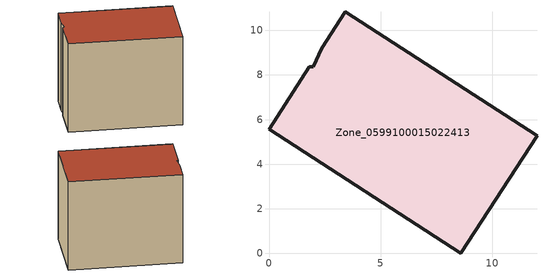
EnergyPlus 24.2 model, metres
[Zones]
Zone_0599100015022413
 floor ground (C_G): 12.01,5.28 8.59,0 0,5.56 1.81,8.36 1.97,8.35 2.35,9.19 3.42,10.84 z0.98
 wall outside (C_F): 2.35,9.19 1.97,8.35 1.81,8.36 0,5.56 8.59,0 12.01,5.28 3.42,10.84 2.35,9.19 z0.98:9.64
 roof outside (C_R): 1.97,8.35 1.81,8.36 0,5.56 8.59,0 12.01,5.28 3.42,10.84 2.35,9.19 z9.64
[BUILDING]
Pand.0599100015022413: North Axis=0; Terrain=City; Loads Convergence Tolerance Value=0.04; Temperature Convergence Tolerance Value=0.4; Solar Distribution=FullExterior; Maximum Number of Warmup Days=25; Minimum Number of Warmup Days=1
[Site:Location]
Rotterdam.The.Hague.AP_ZH_NLD Design_Conditions: Latitude=51.96; Longitude=4.45; Time Zone=1; Elevation=-4.5
[SITE:GROUNDTEMPERATURE:BUILDINGSURFACE]
18, 18, 18, 18, 18, 18, 18, 18, 18, 18, 18, 18
[MATERIAL] Thermal Absorptance=0.9; Solar Absorptance=0.7; Visible Absorptance=0.7
Name | Roughness | Thickness | Conductivity | Density | Specific Heat
G.TI.2006-2014 | MediumSmooth | 0.15 | 0.06 | 540 | 1210
F.TI.2006-2014 | Rough | 0.3 | 0.12 | 1920 | 840
R.TI.2006-2014 | MediumRough | 0.2 | 0.08 | 1500 | 1000
[CONSTRUCTION]
C_G: G.TI.2006-2014
C_F: F.TI.2006-2014
C_R: R.TI.2006-2014
[ZONE]
Zone_0599100015022413: Type=1; Multiplier=1; Ceiling Height=Autocalculate; Volume=Autocalculate; Floor Area=autocalculate; Part of Total Floor Area=Yes
[ZONEINFILTRATION:DESIGNFLOWRATE]
Infil_Zone_0599100015022413: Zone or ZoneList or Space or SpaceList=Zone_0599100015022413; Schedule=AlwaysOn; Design Flow Rate Calculation Method=Flow/Area; Flow Rate per Floor Area=0.0015; Constant Term Coefficient=1; Temperature Term Coefficient=0; Velocity Term Coefficient=0; Velocity Squared Term Coefficient=0
[HVACTEMPLATE:ZONE:IDEALLOADSAIRSYSTEM]
Zone_0599100015022413: Maximum Heating Supply Air Temperature=50; Minimum Cooling Supply Air Temperature=13; Maximum Heating Supply Air Humidity Ratio=0.0156; Minimum Cooling Supply Air Humidity Ratio=0.0077; Heating Limit=NoLimit; Cooling Limit=NoLimit; Dehumidification Control Type=ConstantSensibleHeatRatio; Cooling Sensible Heat Ratio=0.7; Dehumidification Setpoint=60; Humidification Control Type=None; Humidification Setpoint=30; Outdoor Air Method=None; Outdoor Air Flow Rate per Person=0.00944; Outdoor Air Flow Rate per Zone Floor Area=0; Outdoor Air Flow Rate per Zone=0; Demand Controlled Ventilation Type=None; Outdoor Air Economizer Type=NoEconomizer; Heat Recovery Type=None; Sensible Heat Recovery Effectiveness=0.7; Latent Heat Recovery Effectiveness=0.65
[ZONECONTROL:THERMOSTAT]
ThermostatControl_Zone_0599100015022413: Zone or ZoneList=Zone_0599100015022413; Control Type Schedule=DualSetpointControlType; Control 1=Thermostat_Zone_0599100015022413; Temperature Difference Between Cutout And Setpoint=0
[THERMOSTATSETPOINT:DUALSETPOINT]
Thermostat_Zone_0599100015022413: Heating Setpoint Temperature Schedule=HeatingSetpoint_Zone_0599100015022413; Cooling Setpoint Temperature Schedule=CoolingSetpoint_Zone_0599100015022413
[SCHEDULE:COMPACT]
HeatingSetpoint_Zone_0599100015022413: Through: 12/31, For: AllDays, Until: 24:00, 21
CoolingSetpoint_Zone_0599100015022413: Through: 12/31, For: AllDays, Until: 24:00, 24
DualSetpointControlType: Through: 12/31, For: AllDays, Until: 24:00, 4
AlwaysOn: Through: 12/31, For: AllDays, Until: 24:00, 1
